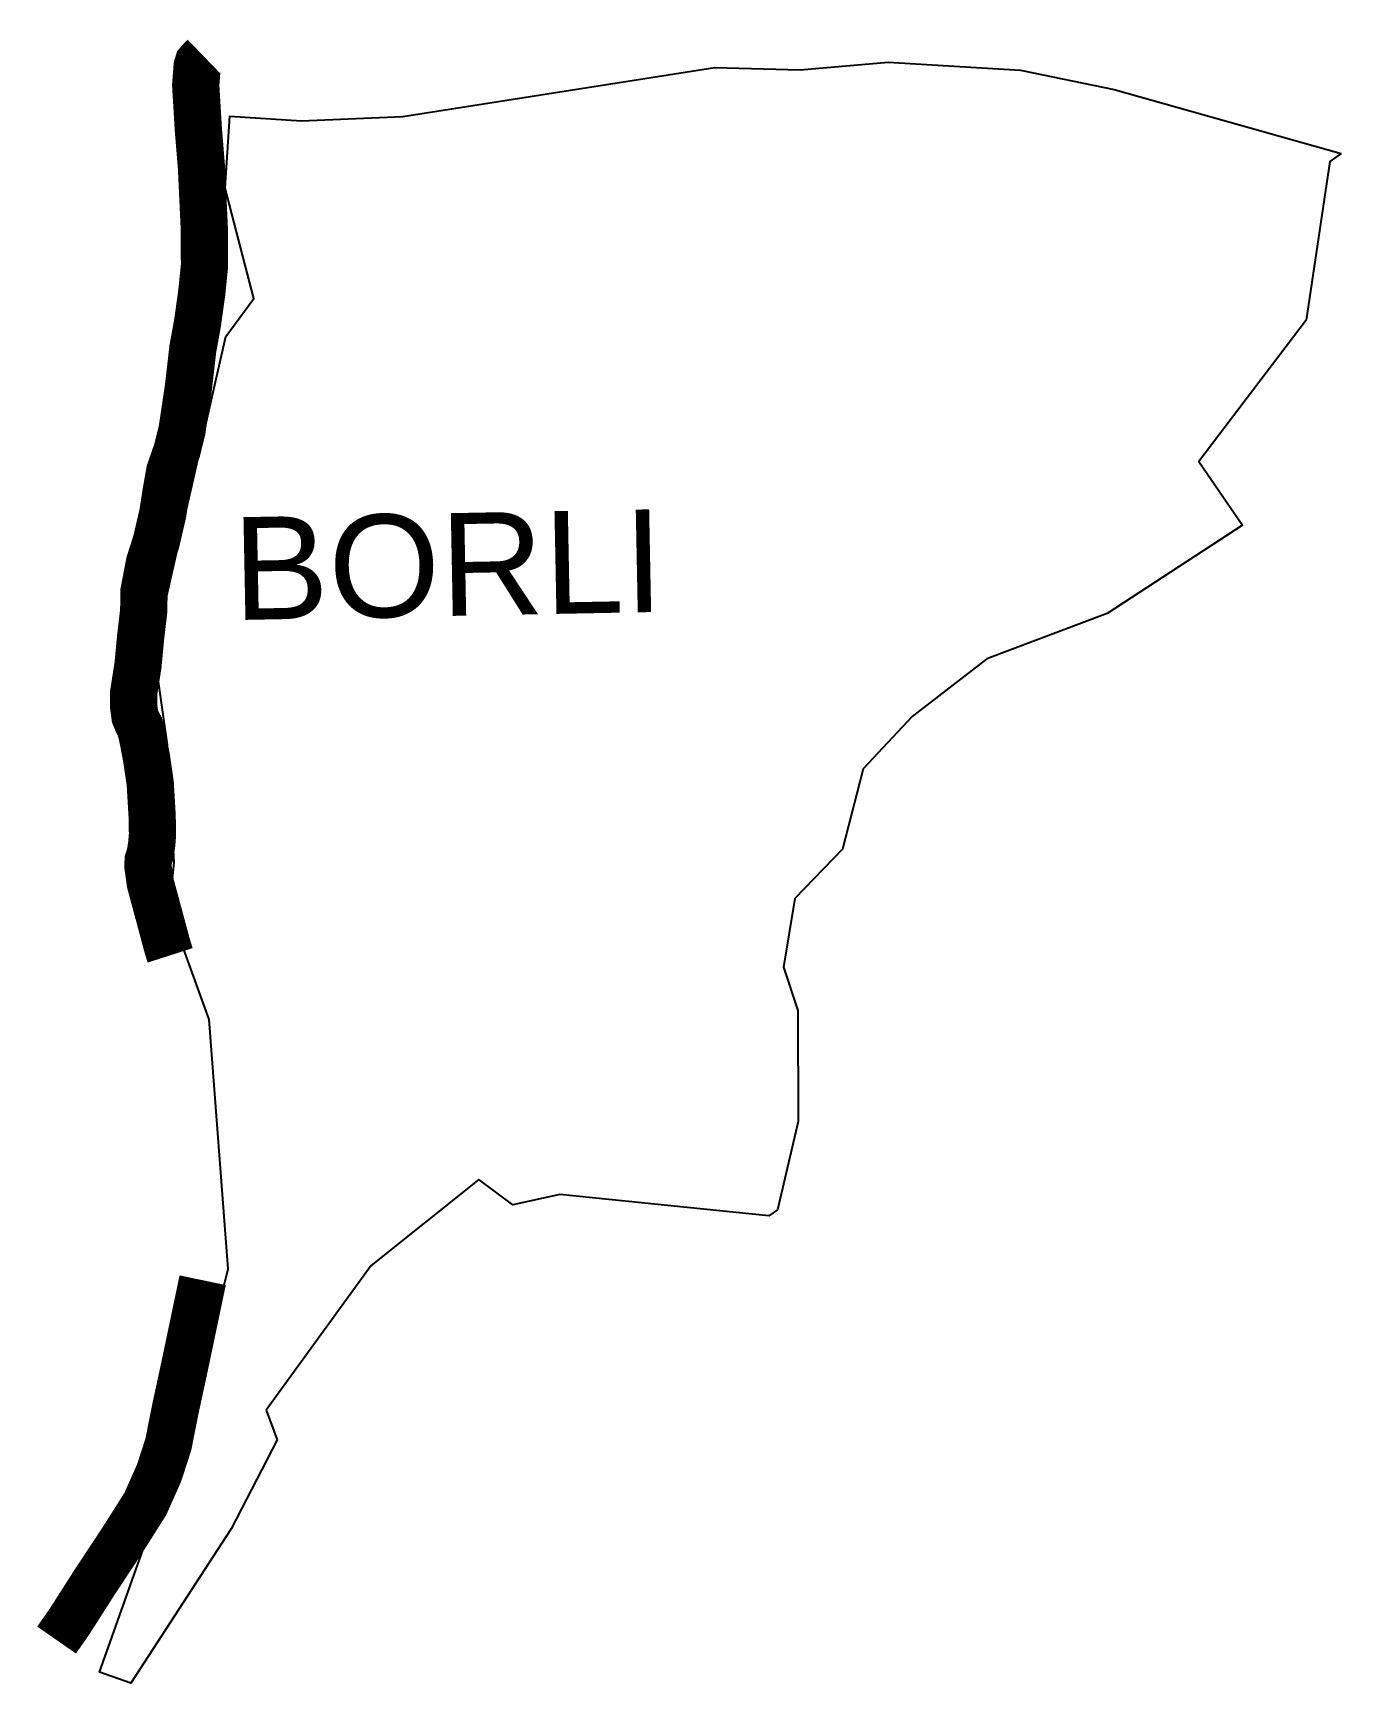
# Model space of a CAD drawing. Header units: metres. Extents: x 274747 to 280727, y 2047192 to 2074814.
# Drawn here: x 279343 to 280727, y 2047192 to 2048938 of the extents above; entities outside this region: 2.
import ezdxf

# ---------------------------------------------------------------- set-up
doc = ezdxf.new("R2010")
doc.units = ezdxf.units.M
doc.header["$MEASUREMENT"] = 0
for name, color, linetype in [('NATURALLY PROTECTED', 3, 'Continuous'), ('village', 3, 'Continuous'), ('VILLAGE NAME', 250, 'Continuous')]:
    doc.layers.add(name, color=color, linetype=linetype)
doc.styles.get("Standard").update_dxf_attribs({"font": 'arial.ttf'})

msp = doc.modelspace()

# ---------------------------------------------------------------- linework, layer by layer
at = {"layer": 'NATURALLY PROTECTED', "const_width": 50, "flags": 128}
for points in [[(274963.1, 2074788.5), (274961, 2074773.3), (274948.2, 2074695.2), (274940.5, 2074656.4), (274929.1, 2074613.7), (274923.8, 2074593.2), (274920.5, 2074578.9), (274916.9, 2074566), (274912.1, 2074547.9), (274908.9, 2074533.5), (274906.4, 2074522.6), (274901.8, 2074509.1), (274895.3, 2074483.2), (274884.1, 2074449.4), (274875, 2074420.6), (274862.6, 2074378.1), (274851.2, 2074342.2), (274850.4, 2074339.1)], [(274794.2, 2074199.6), (274788.1, 2074182.7), (274779.8, 2074162.3), (274773.5, 2074148.3), (274772.1, 2074145.1)]]:
    msp.add_lwpolyline(points, dxfattribs=at)
at = {"layer": 'NATURALLY PROTECTED', "color": 116, "true_color": 0x136734, "const_width": 50, "flags": 128}
for points in [[(279524, 2048913.1), (279521.1, 2048910.3), (279517.8, 2048906.5), (279516.6, 2048902.6), (279515.1, 2048882.9), (279517.9, 2048836.2), (279521.2, 2048795.8), (279524.2, 2048731.4), (279524.4, 2048691.6), (279521.5, 2048663.2), (279517, 2048630.9), (279512.1, 2048604), (279507.3, 2048562.3), (279500.6, 2048517.5), (279495.2, 2048495.8), (279487.6, 2048473.9), (279483.8, 2048452.5), (279480.3, 2048429.6), (279473.3, 2048399.5), (279466.2, 2048377.4), (279460.4, 2048347.2), (279460.1, 2048326.5), (279456.8, 2048298.3), (279454, 2048268.6), (279449.4, 2048239.3), (279449.4, 2048225.6), (279450.8, 2048215), (279453.3, 2048208.9), (279456, 2048204), (279458.5, 2048194.4), (279463, 2048171.1), (279467, 2048143.8), (279469, 2048109.4), (279469.4, 2048090), (279468.6, 2048079.8), (279466.9, 2048068.7), (279464.8, 2048062.3), (279464.5, 2048056.4), (279467.2, 2048037.7), (279476.7, 2048002.6), (279485.4, 2047970.2), (279488.1, 2047961.8)], [(279522.5, 2047617.9), (279502, 2047520.4), (279493.6, 2047481.7), (279486.2, 2047444.2), (279476.3, 2047413.7), (279461.8, 2047381.1), (279437.9, 2047343.3), (279408.5, 2047298.8), (279381.6, 2047256.7), (279367.9, 2047237)]]:
    msp.add_lwpolyline(points, dxfattribs=at)
at = {"layer": 'village'}
msp.add_lwpolyline([(279589.7, 2047480.2), (279601.3, 2047448.9)], dxfattribs=at)
at = {"layer": 'village', "color": 3, "true_color": 0x00ff00}
for points in [[(279601.3, 2047448.9, 0), (279552.7, 2047354.6, 0), (279446.3, 2047191.5, 0), (279413.4, 2047203.1, 0), (279513.1, 2047484.4, 0), (279549.4, 2047630, 0), (279529.5, 2047893.9, 0), (279487.3, 2048010.1, 0), (279492.4, 2048060.5, 0), (279485.4, 2048184.7, 0), (279471, 2048283.7, 0), (279546.9, 2048616.8, 0), (279576.5, 2048657.1, 0), (279546.4, 2048773.8, 0), (279551.2, 2048850.1, 0), (279627.1, 2048845, 0), (279734.3, 2048849.7, 0), (280064.4, 2048901.8, 0), (280154.8, 2048899.3, 0), (280247.8, 2048907.2, 0), (280387.8, 2048898.7, 0), (280487, 2048878.2, 0), (280727.1, 2048810.5, 0)], [(280727.1, 2048810.5, 0), (280715.4, 2048802.1, 0), (280690.4, 2048634.3, 0), (280576.7, 2048484.4, 0), (280622.7, 2048417.1, 0), (280479.7, 2048323.5, 0), (280352.2, 2048275.5, 0), (280273.2, 2048214.8, 0), (280221.6, 2048159.2, 0), (280199.5, 2048074.2, 0), (280149, 2048022.1, 0), (280137.1, 2047949.3, 0), (280152.4, 2047903.5, 0), (280152.6, 2047785.9, 0), (280130.7, 2047692.5, 0), (280121.7, 2047685.9, 0), (279900.6, 2047708.6, 0), (279850.7, 2047697.6, 0), (279814.8, 2047724.4, 0), (279700.7, 2047633.5, 0), (279589.7, 2047480.2, 0)]]:
    msp.add_polyline3d(points, dxfattribs=at)

# ---------------------------------------------------------------- texts
at = {"layer": 'VILLAGE NAME', "insert": (279553.2, 2048425.4), "char_height": 108.748, "attachment_point": 1, "rotation": 1.1028}
msp.add_mtext_dynamic_manual_height_columns('{\\fArial|b0|i0|c0|p34;BORLI}', width=726.929, gutter_width=543.7, heights=[0], dxfattribs=at)

doc.saveas('drawing.dxf')
